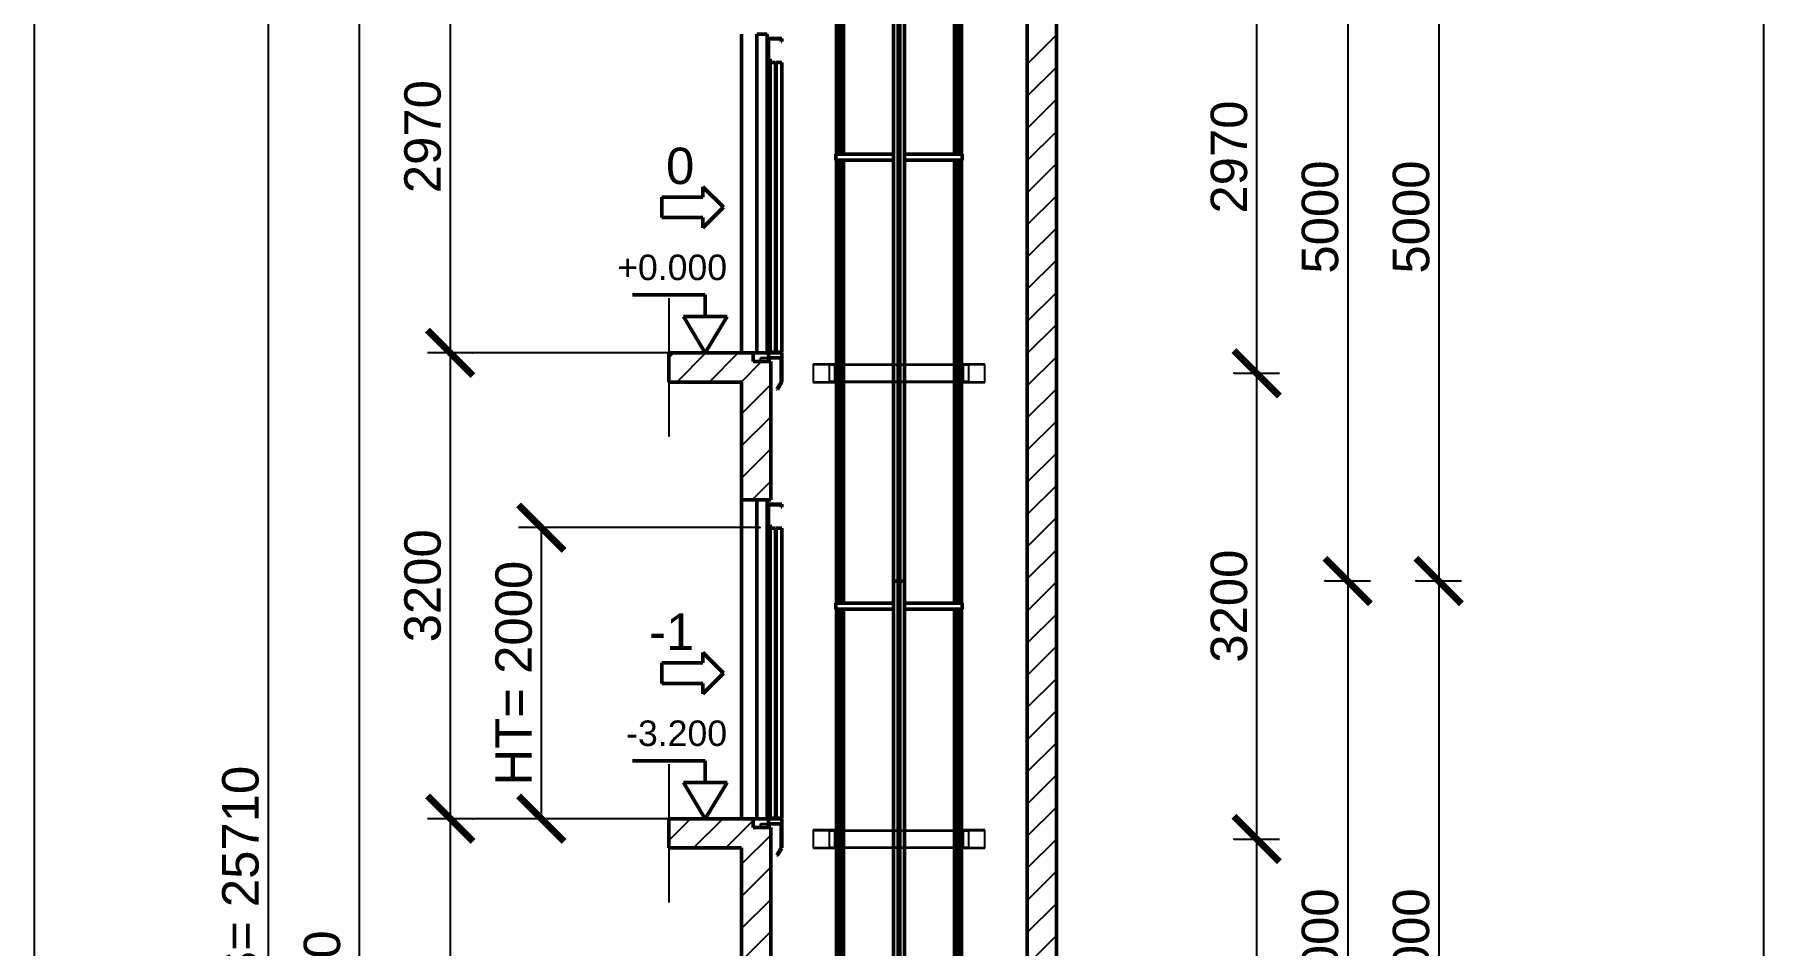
# Model space of a CAD drawing. Header units: millimetres. Extents: x -113 to 79205, y -11371 to 28902.
# Drawn here: x 45821 to 57687, y 13991 to 20249 of the extents above; entities that cross this region are included whole.
import ezdxf
from ezdxf.enums import TextEntityAlignment as Align

# ---------------------------------------------------------------- set-up
doc = ezdxf.new("R2010")
doc.units = ezdxf.units.MM
doc.linetypes.add('AM_ISO02W050', pattern=[7.5, 6, -1.5])
doc.linetypes.add('AM_ISO08W050', pattern=[18, 12, -1.5, 3, -1.5])
for name, color, linetype, lineweight in [('AM_0', 7, 'Continuous', 50), ('AM_6', 2, 'Continuous', 35), ('LDCar-AM_0', 7, 'Continuous', 50), ('LDCar-AM_3', 6, 'AM_ISO02W050', 25), ('LDCar-AM_6', 2, 'Continuous', 35), ('LDCar-AM_7', 4, 'AM_ISO08W050', 25), ('LDGuides-AM_0', 7, 'Continuous', 50), ('LDGuides-AM_6', 2, 'Continuous', 35), ('LDRailBrackets-AM_3', 6, 'AM_ISO02W050', 25), ('LDRailBrackets-AM_6', 2, 'Continuous', 35), ('LDShaft-AM_0', 7, 'Continuous', 50), ('LDShaft-AM_4', 3, 'Continuous', 25), ('LDShaft-AM_5', 3, 'Continuous', 25), ('LDShaft-AM_6', 2, 'Continuous', 35), ('LDShaft-AM_7', 4, 'AM_ISO08W050', 25), ('LDShaft-AM_8', 1, 'Continuous', 25)]:
    doc.layers.add(name, color=color, linetype=linetype, lineweight=lineweight)
doc.layers.add('AM_VIEWS', color=1, linetype='Continuous', lineweight=25, plot=False)
doc.styles.add('LD', font='ARIALUNI.TTF')
doc.dimstyles.new('LIFT', dxfattribs={"dimtxt": 2.5, "dimasz": 2.5, "dimexe": 1.25, "dimexo": 0, "dimgap": 0.5, "dimtad": 1, "dimdec": 0, "dimzin": 1, "dimdsep": 46, "dimtxsty": 'LD', "dimblk": 'ARCHTICK', "dimcen": 0, "dimdle": 1, "dimclrd": 3, "dimclre": 3, "dimclrt": 4, "dimadec": 0, "dimazin": 0, "dimtp": 0.1, "dimtm": 0.1, "dimtfac": 0.71, "dimtdec": 0, "dimtix": 1, "dimtmove": 0, "dimatfit": 3, "dimfxl": 1, "dimtolj": 1, "dimarcsym": 0})

# ---------------------------------------------------------------- blocks, each defined once
blk = doc.blocks.new('_ArchTick')
at = {"color": 0, "linetype": 'ByBlock', "const_width": 0.15}
blk.add_lwpolyline([(-0.5, -0.5), (0.5, 0.5)], dxfattribs=at)
blk = doc.blocks.new('*D360')
at = {"layer": 'LDShaft-AM_5', "color": 3, "transparency": 16777216}
for p, q in [((48830, 14862), (48518, 14862)), ((48674, 14862), (48674, 8662)), ((50374, 8662), (48518, 8662))]:
    blk.add_line(p, q, dxfattribs=at)
for p in [(48829, 14862), (50373, 8662)]:
    blk.add_point(p, dxfattribs=at)
at = {"layer": 'LDShaft-AM_5', "color": 3, "transparency": 16777216, "xscale": 312.5, "yscale": 312.5, "zscale": 312.5}
for p, rotation in [((48674, 14862), 90), ((48674, 8662), 270)]:
    blk.add_blockref('_ArchTick', p, dxfattribs=dict(at, rotation=rotation))
at = {"layer": 'LDShaft-AM_5', "color": 4, "transparency": 16777216, "insert": (48612, 11762), "char_height": 250, "attachment_point": 8, "rotation": 90, "style": 'LD'}
blk.add_mtext('6200', dxfattribs=at)
blk = doc.blocks.new('*D361')
at = {"layer": 'LDShaft-AM_5', "color": 3, "transparency": 16777216}
for p, q in [((48830, 18062), (48518, 18062)), ((48674, 18062), (48674, 14862)), ((50374, 14862), (48518, 14862))]:
    blk.add_line(p, q, dxfattribs=at)
for p in [(48829, 18062), (50373, 14862)]:
    blk.add_point(p, dxfattribs=at)
at = {"layer": 'LDShaft-AM_5', "color": 3, "transparency": 16777216, "xscale": 312.5, "yscale": 312.5, "zscale": 312.5}
for p, rotation in [((48674, 18062), 90), ((48674, 14862), 270)]:
    blk.add_blockref('_ArchTick', p, dxfattribs=dict(at, rotation=rotation))
at = {"layer": 'LDShaft-AM_5', "color": 4, "transparency": 16777216, "insert": (48612, 16462), "char_height": 250, "attachment_point": 8, "rotation": 90, "style": 'LD'}
blk.add_mtext('3200', dxfattribs=at)
blk = doc.blocks.new('*D362')
at = {"layer": 'LDShaft-AM_5', "color": 3, "transparency": 16777216}
for p, q in [((48830, 21032), (48518, 21032)), ((48674, 21032), (48674, 18062)), ((50374, 18062), (48518, 18062))]:
    blk.add_line(p, q, dxfattribs=at)
for p in [(48829, 21032), (50373, 18062)]:
    blk.add_point(p, dxfattribs=at)
at = {"layer": 'LDShaft-AM_5', "color": 3, "transparency": 16777216, "xscale": 312.5, "yscale": 312.5, "zscale": 312.5}
for p, rotation in [((48674, 21032), 90), ((48674, 18062), 270)]:
    blk.add_blockref('_ArchTick', p, dxfattribs=dict(at, rotation=rotation))
at = {"layer": 'LDShaft-AM_5', "color": 4, "transparency": 16777216, "insert": (48612, 19547), "char_height": 250, "attachment_point": 8, "rotation": 90, "style": 'LD'}
blk.add_mtext('2970', dxfattribs=at)
blk = doc.blocks.new('LD_20150423125455_000000DD')
at = {"layer": 'LDShaft-AM_8'}
for p, q in [((1760, 18554), (1960, 18754)), ((1760, 18333), (1960, 18533)), ((1760, 18112), (1960, 18312)), ((1760, 17891), (1960, 18091)), ((1760, 17670), (1960, 17870)), ((1760, 17449), (1960, 17649)), ((1760, 17228), (1960, 17428)), ((1760, 17007), (1960, 17207)), ((1760, 16786), (1960, 16986)), ((1760, 16565), (1960, 16765)), ((-700, 16536), (-666, 16570)), ((-645, 16370), (-445, 16570)), ((-424, 16370), (-224, 16570)), ((-203, 16370), (-63, 16510)), ((1760, 16344), (1960, 16544)), ((-200, 16152), (0, 16352)), ((1760, 16123), (1960, 16323)), ((-200, 15931), (0, 16131)), ((1760, 15902), (1960, 16102)), ((-200, 15710), (0, 15910)), ((1760, 15681), (1960, 15881)), ((-129, 15560), (0, 15689)), ((1760, 15460), (1960, 15660)), ((1760, 15239), (1960, 15439)), ((1760, 15018), (1960, 15218)), ((1760, 14797), (1960, 14997)), ((1760, 14576), (1960, 14776)), ((1760, 14355), (1960, 14555)), ((1760, 14134), (1960, 14334)), ((1760, 13913), (1960, 14113)), ((1760, 13692), (1960, 13892)), ((1760, 13471), (1960, 13671)), ((1760, 13250), (1960, 13450)), ((-700, 13221), (-551, 13370)), ((-530, 13170), (-330, 13370)), ((-309, 13170), (-120, 13359)), ((-200, 13058), (0, 13258)), ((1760, 13030), (1960, 13230)), ((-200, 12837), (0, 13037)), ((1760, 12809), (1960, 13009)), ((-200, 12616), (0, 12816)), ((1760, 12588), (1960, 12788)), ((-200, 12395), (0, 12595)), ((1760, 12367), (1960, 12567))]:
    blk.add_line(p, q, dxfattribs=at)
blk = doc.blocks.new('LD_20150423125455_000000DF')
at = {"layer": 'LDShaft-AM_0'}
for p, q in [((1960, 9360), (1960, 25910)), ((1760, 25710), (1760, 9360)), ((-200, 18760), (-200, 16570)), ((-700, 16569.9999), (-700, 16369.9999)), ((-200, 16569.9999), (-700, 16569.9999)), ((-120, 16569.9999), (-200, 16569.9999)), ((-120, 16510), (-120, 16569.9999)), ((-40, 16510), (-120, 16510)), ((0, 16510), (-40, 16510)), ((0, 15560), (0, 16510)), ((-700, 16369.9999), (-200, 16369.9999)), ((-200, 16369.9999), (-200, 15560)), ((-200, 15560), (-200, 13370)), ((-200, 15560), (-40, 15560)), ((-40, 15560), (0, 15560)), ((-700, 13369.9999), (-700, 13169.9999)), ((-200, 13369.9999), (-700, 13369.9999)), ((-120, 13369.9999), (-200, 13369.9999)), ((-120, 13310), (-120, 13369.9999)), ((-40, 13310), (-120, 13310)), ((0, 13310), (-40, 13310)), ((0, 0), (0, 13310)), ((-700, 13169.9999), (-200, 13169.9999)), ((-200, 13169.9999), (-200, -200))]:
    blk.add_line(p, q, dxfattribs=at)
blk = doc.blocks.new('LD_20150423125455_000000E4')
at = {"layer": 'AM_0'}
for p, q in [((-37.5, 20), (-433, 20)), ((-433, 20), (-433, -20)), ((-37.5, 20), (-433, 20)), ((-433, 20), (-433, -20)), ((433, 20), (37.5, 20)), ((433, 20), (37.5, 20)), ((433, -20), (433, 20)), ((433, -20), (433, 20)), ((-433, -20), (-37.5, -20)), ((-433, -20), (-37.5, -20)), ((37.5, -20), (433, -20)), ((37.5, -20), (433, -20))]:
    blk.add_line(p, q, dxfattribs=at)
blk = doc.blocks.new('LD_20150423125455_000000E5')
at = {"layer": 'AM_0'}
for p, q in [((-37.5, 20), (-433, 20)), ((-433, 20), (-433, -20)), ((-37.5, 20), (-433, 20)), ((-433, 20), (-433, -20)), ((433, 20), (37.5, 20)), ((433, 20), (37.5, 20)), ((433, -20), (433, 20)), ((433, -20), (433, 20)), ((-433, -20), (-37.5, -20)), ((-433, -20), (-37.5, -20)), ((37.5, -20), (433, -20)), ((37.5, -20), (433, -20))]:
    blk.add_line(p, q, dxfattribs=at)
blk = doc.blocks.new('*D375')
at = {"layer": 'LDShaft-AM_5', "color": 3, "transparency": 16777216}
for p, q in [((50874, 27202), (47268, 27202)), ((47424, 27202), (47424, 1492)), ((50874, 1492), (47268, 1492))]:
    blk.add_line(p, q, dxfattribs=at)
for p in [(50873, 27202), (50873, 1492)]:
    blk.add_point(p, dxfattribs=at)
at = {"layer": 'LDShaft-AM_5', "color": 3, "transparency": 16777216, "xscale": 312.5, "yscale": 312.5, "zscale": 312.5}
for p, rotation in [((47424, 27202), 90), ((47424, 1492), 270)]:
    blk.add_blockref('_ArchTick', p, dxfattribs=dict(at, rotation=rotation))
at = {"layer": 'LDShaft-AM_5', "color": 4, "transparency": 16777216, "insert": (47362, 14347), "char_height": 250, "attachment_point": 8, "rotation": 90, "style": 'LD'}
blk.add_mtext('HS= 25710', dxfattribs=at)
blk = doc.blocks.new('*D378')
at = {"layer": 'LDShaft-AM_5', "color": 3, "transparency": 16777216}
for p, q in [((50874, 23802), (47893, 23802)), ((48049, 23802), (48049, 2592)), ((50874, 2592), (47893, 2592))]:
    blk.add_line(p, q, dxfattribs=at)
for p in [(50873, 23802), (50873, 2592)]:
    blk.add_point(p, dxfattribs=at)
at = {"layer": 'LDShaft-AM_5', "color": 3, "transparency": 16777216, "xscale": 312.5, "yscale": 312.5, "zscale": 312.5}
for p, rotation in [((48049, 23802), 90), ((48049, 2592), 270)]:
    blk.add_blockref('_ArchTick', p, dxfattribs=dict(at, rotation=rotation))
at = {"layer": 'LDShaft-AM_5', "color": 4, "transparency": 16777216, "insert": (47987, 13197), "char_height": 250, "attachment_point": 8, "rotation": 90, "style": 'LD'}
blk.add_mtext('HQ= 21210', dxfattribs=at)
blk = doc.blocks.new('LD_20150423125456_00000006')
at = {"layer": 'LDShaft-AM_7'}
blk.add_line((0, -22885), (0, 3975), dxfattribs=at)
blk = doc.blocks.new('LD_20150423125456_00000009')
at = {"layer": 'LDGuides-AM_0'}
for p, q in [((-5, 2500), (-37.5, 2500)), ((-37.5, 2500), (-37.5, -2500)), ((5, 2500), (-5, 2500)), ((-5, 2500), (-5, -2500)), ((-5, -2500), (-5, 2500)), ((5, -2500), (5, 2500)), ((37.5, 2500), (5, 2500)), ((5, 2500), (5, -2500)), ((37.5, -2500), (37.5, 2500)), ((-37.5, -2500), (-5, -2500)), ((-5, -2500), (5, -2500)), ((5, -2500), (37.5, -2500))]:
    blk.add_line(p, q, dxfattribs=at)
blk = doc.blocks.new('*D404')
at = {"layer": 'LDShaft-AM_5', "color": 3, "transparency": 16777216}
for p, q in [((55303, 16495), (55615, 16495)), ((55459, 16495), (55459, 11495)), ((55303, 11495), (55615, 11495))]:
    blk.add_line(p, q, dxfattribs=at)
for p in [(55304, 16495), (55304, 11495)]:
    blk.add_point(p, dxfattribs=at)
at = {"layer": 'LDShaft-AM_5', "color": 3, "transparency": 16777216, "xscale": 312.5, "yscale": 312.5, "zscale": 312.5}
for p, rotation in [((55459, 16495), 90), ((55459, 11495), 270)]:
    blk.add_blockref('_ArchTick', p, dxfattribs=dict(at, rotation=rotation))
at = {"layer": 'LDShaft-AM_5', "color": 4, "transparency": 16777216, "insert": (55397, 13995), "char_height": 250, "attachment_point": 8, "rotation": 90, "style": 'LD'}
blk.add_mtext('5000', dxfattribs=at)
blk = doc.blocks.new('LD_20150423125456_0000000A')
at = {"layer": 'LDGuides-AM_0'}
for p, q in [((-5, 2500), (-37.5, 2500)), ((-37.5, 2500), (-37.5, -2500)), ((5, 2500), (-5, 2500)), ((-5, 2500), (-5, -2500)), ((-5, -2500), (-5, 2500)), ((5, -2500), (5, 2500)), ((37.5, 2500), (5, 2500)), ((5, 2500), (5, -2500)), ((37.5, -2500), (37.5, 2500)), ((-37.5, -2500), (-5, -2500)), ((-5, -2500), (5, -2500)), ((5, -2500), (37.5, -2500))]:
    blk.add_line(p, q, dxfattribs=at)
blk = doc.blocks.new('*D406')
at = {"layer": 'LDShaft-AM_5', "color": 3, "transparency": 16777216}
for p, q in [((55303, 21495), (55615, 21495)), ((55459, 21495), (55459, 16495)), ((55303, 16495), (55615, 16495))]:
    blk.add_line(p, q, dxfattribs=at)
for p in [(55304, 21495), (55304, 16495)]:
    blk.add_point(p, dxfattribs=at)
at = {"layer": 'LDShaft-AM_5', "color": 3, "transparency": 16777216, "xscale": 312.5, "yscale": 312.5, "zscale": 312.5}
for p, rotation in [((55459, 21495), 90), ((55459, 16495), 270)]:
    blk.add_blockref('_ArchTick', p, dxfattribs=dict(at, rotation=rotation))
at = {"layer": 'LDShaft-AM_5', "color": 4, "transparency": 16777216, "insert": (55397, 18995), "char_height": 250, "attachment_point": 8, "rotation": 90, "style": 'LD'}
blk.add_mtext('5000', dxfattribs=at)
blk = doc.blocks.new('LD_20150423125456_00000012')
at = {"layer": 'LDRailBrackets-AM_3'}
for p, q in [((-580, 63), (-590, 63)), ((-590, 63), (-590, 60)), ((-440, 60), (-590, 60)), ((-590, 60), (-590, -60)), ((-590, 60), (-580, 60)), ((-525, 63), (-580, 63)), ((-580, 63), (-580, 60)), ((-580, 60), (-580, 63)), ((-580, 60), (-525, 60)), ((-525, 60), (-525, 63)), ((-490, 63), (-525, 63)), ((-525, 63), (-525, 60)), ((-525, 60), (-490, 60)), ((-490, 60), (-490, 63)), ((-460, 63), (-490, 63)), ((-490, 63), (-490, 60)), ((-490, 60), (-460, 60)), ((480, 60), (-480, 60)), ((-480, 60), (-480, 57)), ((480, 57), (-480, 57)), ((-480, 57), (-480, -57)), ((-480, 57), (480, 57)), ((-440, 63), (-460, 63)), ((-460, 63), (-460, 60)), ((-460, 60), (-460, 63)), ((-460, 60), (-440, 60)), ((-440, 60), (-440, 63)), ((-440, -60), (-440, 60)), ((440, 63), (440, 60)), ((460, 63), (440, 63)), ((590, 60), (440, 60)), ((440, 60), (440, -60)), ((440, 60), (460, 60)), ((460, 60), (460, 63)), ((460, 63), (460, 60)), ((490, 63), (460, 63)), ((460, 60), (490, 60)), ((480, 57), (480, 60)), ((480, -57), (480, 57)), ((490, 63), (490, 60)), ((525, 63), (490, 63)), ((490, 60), (490, 63)), ((490, 60), (525, 60)), ((525, 63), (525, 60)), ((580, 63), (525, 63)), ((525, 60), (525, 63)), ((525, 60), (580, 60)), ((580, 60), (580, 63)), ((580, 63), (580, 60)), ((590, 63), (580, 63)), ((580, 60), (590, 60)), ((590, 60), (590, 63)), ((590, -60), (590, 60)), ((-590, -60), (-440, -60)), ((-580, -60), (-590, -60)), ((-590, -60), (-590, -63)), ((-590, -63), (-580, -63)), ((-525, -60), (-580, -60)), ((-580, -60), (-580, -63)), ((-580, -63), (-580, -60)), ((-580, -63), (-525, -63)), ((-525, -63), (-525, -60)), ((-490, -60), (-525, -60)), ((-525, -60), (-525, -63)), ((-525, -63), (-490, -63)), ((-490, -63), (-490, -60)), ((-460, -60), (-490, -60)), ((-490, -60), (-490, -63)), ((-490, -63), (-460, -63)), ((-480, -57), (480, -57)), ((480, -57), (-480, -57)), ((-480, -57), (-480, -60)), ((-480, -60), (480, -60)), ((-440, -60), (-460, -60)), ((-460, -60), (-460, -63)), ((-460, -63), (-460, -60)), ((-460, -63), (-440, -63)), ((-440, -63), (-440, -60)), ((440, -60), (590, -60)), ((440, -60), (440, -63)), ((460, -60), (440, -60)), ((440, -63), (460, -63)), ((460, -63), (460, -60)), ((460, -60), (460, -63)), ((490, -60), (460, -60)), ((460, -63), (490, -63)), ((480, -60), (480, -57)), ((490, -60), (490, -63)), ((525, -60), (490, -60)), ((490, -63), (490, -60)), ((490, -63), (525, -63)), ((525, -60), (525, -63)), ((580, -60), (525, -60)), ((525, -63), (525, -60)), ((525, -63), (580, -63)), ((580, -63), (580, -60)), ((580, -60), (580, -63)), ((590, -60), (580, -60)), ((580, -63), (590, -63)), ((590, -63), (590, -60))]:
    blk.add_line(p, q, dxfattribs=at)
blk = doc.blocks.new('*D424')
at = {"layer": 'LDShaft-AM_5', "color": 3, "transparency": 16777216}
for p, q in [((54053, 14722), (54365, 14722)), ((54209, 14722), (54209, 11622)), ((54053, 11622), (54365, 11622))]:
    blk.add_line(p, q, dxfattribs=at)
for p in [(54054, 14722), (54054, 11622)]:
    blk.add_point(p, dxfattribs=at)
at = {"layer": 'LDShaft-AM_5', "color": 3, "transparency": 16777216, "xscale": 312.5, "yscale": 312.5, "zscale": 312.5}
for p, rotation in [((54209, 14722), 90), ((54209, 11622), 270)]:
    blk.add_blockref('_ArchTick', p, dxfattribs=dict(at, rotation=rotation))
at = {"layer": 'LDShaft-AM_5', "color": 4, "transparency": 16777216, "insert": (54147, 13172), "char_height": 250, "attachment_point": 8, "rotation": 90, "style": 'LD'}
blk.add_mtext('3100', dxfattribs=at)
blk = doc.blocks.new('LD_20150423125456_00000013')
at = {"layer": 'LDRailBrackets-AM_3'}
for p, q in [((-580, 63), (-590, 63)), ((-590, 63), (-590, 60)), ((-440, 60), (-590, 60)), ((-590, 60), (-590, -60)), ((-590, 60), (-580, 60)), ((-525, 63), (-580, 63)), ((-580, 63), (-580, 60)), ((-580, 60), (-580, 63)), ((-580, 60), (-525, 60)), ((-525, 60), (-525, 63)), ((-490, 63), (-525, 63)), ((-525, 63), (-525, 60)), ((-525, 60), (-490, 60)), ((-490, 60), (-490, 63)), ((-460, 63), (-490, 63)), ((-490, 63), (-490, 60)), ((-490, 60), (-460, 60)), ((480, 60), (-480, 60)), ((-480, 60), (-480, 57)), ((480, 57), (-480, 57)), ((-480, 57), (-480, -57)), ((-480, 57), (480, 57)), ((-440, 63), (-460, 63)), ((-460, 63), (-460, 60)), ((-460, 60), (-460, 63)), ((-460, 60), (-440, 60)), ((-440, 60), (-440, 63)), ((-440, -60), (-440, 60)), ((440, 63), (440, 60)), ((460, 63), (440, 63)), ((590, 60), (440, 60)), ((440, 60), (440, -60)), ((440, 60), (460, 60)), ((460, 60), (460, 63)), ((460, 63), (460, 60)), ((490, 63), (460, 63)), ((460, 60), (490, 60)), ((480, 57), (480, 60)), ((480, -57), (480, 57)), ((490, 63), (490, 60)), ((525, 63), (490, 63)), ((490, 60), (490, 63)), ((490, 60), (525, 60)), ((525, 63), (525, 60)), ((580, 63), (525, 63)), ((525, 60), (525, 63)), ((525, 60), (580, 60)), ((580, 60), (580, 63)), ((580, 63), (580, 60)), ((590, 63), (580, 63)), ((580, 60), (590, 60)), ((590, 60), (590, 63)), ((590, -60), (590, 60)), ((-590, -60), (-440, -60)), ((-580, -60), (-590, -60)), ((-590, -60), (-590, -63)), ((-590, -63), (-580, -63)), ((-525, -60), (-580, -60)), ((-580, -60), (-580, -63)), ((-580, -63), (-580, -60)), ((-580, -63), (-525, -63)), ((-525, -63), (-525, -60)), ((-490, -60), (-525, -60)), ((-525, -60), (-525, -63)), ((-525, -63), (-490, -63)), ((-490, -63), (-490, -60)), ((-460, -60), (-490, -60)), ((-490, -60), (-490, -63)), ((-490, -63), (-460, -63)), ((-480, -57), (480, -57)), ((480, -57), (-480, -57)), ((-480, -57), (-480, -60)), ((-480, -60), (480, -60)), ((-440, -60), (-460, -60)), ((-460, -60), (-460, -63)), ((-460, -63), (-460, -60)), ((-460, -63), (-440, -63)), ((-440, -63), (-440, -60)), ((440, -60), (590, -60)), ((440, -60), (440, -63)), ((460, -60), (440, -60)), ((440, -63), (460, -63)), ((460, -63), (460, -60)), ((460, -60), (460, -63)), ((490, -60), (460, -60)), ((460, -63), (490, -63)), ((480, -60), (480, -57)), ((490, -60), (490, -63)), ((525, -60), (490, -60)), ((490, -63), (490, -60)), ((490, -63), (525, -63)), ((525, -60), (525, -63)), ((580, -60), (525, -60)), ((525, -63), (525, -60)), ((525, -63), (580, -63)), ((580, -63), (580, -60)), ((580, -60), (580, -63)), ((590, -60), (580, -60)), ((580, -63), (590, -63)), ((590, -63), (590, -60))]:
    blk.add_line(p, q, dxfattribs=at)
blk = doc.blocks.new('*D426')
at = {"layer": 'LDShaft-AM_5', "color": 3, "transparency": 16777216}
for p, q in [((54053, 17922), (54365, 17922)), ((54209, 17922), (54209, 14722)), ((54053, 14722), (54365, 14722))]:
    blk.add_line(p, q, dxfattribs=at)
for p in [(54054, 17922), (54054, 14722)]:
    blk.add_point(p, dxfattribs=at)
at = {"layer": 'LDShaft-AM_5', "color": 3, "transparency": 16777216, "xscale": 312.5, "yscale": 312.5, "zscale": 312.5}
for p, rotation in [((54209, 17922), 90), ((54209, 14722), 270)]:
    blk.add_blockref('_ArchTick', p, dxfattribs=dict(at, rotation=rotation))
at = {"layer": 'LDShaft-AM_5', "color": 4, "transparency": 16777216, "insert": (54147, 16322), "char_height": 250, "attachment_point": 8, "rotation": 90, "style": 'LD'}
blk.add_mtext('3200', dxfattribs=at)
blk = doc.blocks.new('*D428')
at = {"layer": 'LDShaft-AM_5', "color": 3, "transparency": 16777216}
for p, q in [((54053, 20892), (54365, 20892)), ((54209, 20892), (54209, 17922)), ((54053, 17922), (54365, 17922))]:
    blk.add_line(p, q, dxfattribs=at)
for p in [(54054, 20892), (54054, 17922)]:
    blk.add_point(p, dxfattribs=at)
at = {"layer": 'LDShaft-AM_5', "color": 3, "transparency": 16777216, "xscale": 312.5, "yscale": 312.5, "zscale": 312.5}
for p, rotation in [((54209, 20892), 90), ((54209, 17922), 270)]:
    blk.add_blockref('_ArchTick', p, dxfattribs=dict(at, rotation=rotation))
at = {"layer": 'LDShaft-AM_5', "color": 4, "transparency": 16777216, "insert": (54147, 19407), "char_height": 250, "attachment_point": 8, "rotation": 90, "style": 'LD'}
blk.add_mtext('2970', dxfattribs=at)
blk = doc.blocks.new('LD_20150423125456_00000018')
at = {"layer": 'LDGuides-AM_0'}
for p, q in [((0, 2500), (-25, 2500)), ((-25, 2500), (-25, 2347)), ((0, 2347), (0, 2500)), ((21.5, 2500), (0, 2500)), ((0, 2500), (0, 2347)), ((25, 2500), (21.5, 2500)), ((21.5, 2500), (21.5, 2347)), ((21.5, 2347), (21.5, 2500)), ((25, 2347), (25, 2500)), ((-25, 2307), (-25, -803)), ((0, -803), (0, 2307)), ((0, 2307), (0, -803)), ((21.5, 2307), (21.5, -803)), ((21.5, -803), (21.5, 2307)), ((25, -803), (25, 2307)), ((-25, -843), (-25, -2500)), ((0, -2500), (0, -843)), ((0, -843), (0, -2500)), ((21.5, -843), (21.5, -2500)), ((21.5, -2500), (21.5, -843)), ((25, -2500), (25, -843)), ((-25, -2500), (0, -2500)), ((0, -2500), (21.5, -2500)), ((21.5, -2500), (25, -2500))]:
    blk.add_line(p, q, dxfattribs=at)
blk = doc.blocks.new('LD_20150423125456_00000019')
at = {"layer": 'LDGuides-AM_0'}
for p, q in [((0, 2500), (-25, 2500)), ((-25, 2500), (-25, 432)), ((0, 432), (0, 2500)), ((21.5, 2500), (0, 2500)), ((0, 2500), (0, 432)), ((25, 2500), (21.5, 2500)), ((21.5, 2500), (21.5, 432)), ((21.5, 432), (21.5, 2500)), ((25, 432), (25, 2500)), ((-25, 392), (-25, -2500)), ((0, -2500), (0, 392)), ((0, 392), (0, -2500)), ((21.5, 392), (21.5, -2500)), ((21.5, -2500), (21.5, 392)), ((25, -2500), (25, 392)), ((-25, -2500), (0, -2500)), ((0, -2500), (21.5, -2500)), ((21.5, -2500), (25, -2500))]:
    blk.add_line(p, q, dxfattribs=at)
blk = doc.blocks.new('LD_20150423125456_0000001D')
at = {"layer": 'LDGuides-AM_0'}
for p, q in [((-25, 2500), (-25, 2347)), ((-21.5, 2500), (-25, 2500)), ((-21.5, 2347), (-21.5, 2500)), ((-21.5, 2500), (-21.5, 2347)), ((0, 2500), (-21.5, 2500)), ((0, 2500), (0, 2347)), ((25, 2500), (0, 2500)), ((0, 2347), (0, 2500)), ((25, 2347), (25, 2500)), ((-25, 2307), (-25, -803)), ((-21.5, -803), (-21.5, 2307)), ((-21.5, 2307), (-21.5, -803)), ((0, 2307), (0, -803)), ((0, -803), (0, 2307)), ((25, -803), (25, 2307)), ((-25, -843), (-25, -2500)), ((-21.5, -2500), (-21.5, -843)), ((-21.5, -843), (-21.5, -2500)), ((0, -843), (0, -2500)), ((0, -2500), (0, -843)), ((25, -2500), (25, -843)), ((-25, -2500), (-21.5, -2500)), ((-21.5, -2500), (0, -2500)), ((0, -2500), (25, -2500))]:
    blk.add_line(p, q, dxfattribs=at)
blk = doc.blocks.new('*D440')
at = {"layer": 'LDShaft-AM_5', "color": 3, "transparency": 16777216}
for p, q in [((54678, 16495), (54990, 16495)), ((54834, 16495), (54834, 11495)), ((54678, 11495), (54990, 11495))]:
    blk.add_line(p, q, dxfattribs=at)
for p in [(54679, 16495), (54679, 11495)]:
    blk.add_point(p, dxfattribs=at)
at = {"layer": 'LDShaft-AM_5', "color": 3, "transparency": 16777216, "xscale": 312.5, "yscale": 312.5, "zscale": 312.5}
for p, rotation in [((54834, 16495), 90), ((54834, 11495), 270)]:
    blk.add_blockref('_ArchTick', p, dxfattribs=dict(at, rotation=rotation))
at = {"layer": 'LDShaft-AM_5', "color": 4, "transparency": 16777216, "insert": (54772, 13995), "char_height": 250, "attachment_point": 8, "rotation": 90, "style": 'LD'}
blk.add_mtext('5000', dxfattribs=at)
blk = doc.blocks.new('LD_20150423125456_0000001E')
at = {"layer": 'LDGuides-AM_0'}
for p, q in [((-25, 2500), (-25, 432)), ((-21.5, 2500), (-25, 2500)), ((-21.5, 432), (-21.5, 2500)), ((-21.5, 2500), (-21.5, 432)), ((0, 2500), (-21.5, 2500)), ((0, 2500), (0, 432)), ((25, 2500), (0, 2500)), ((0, 432), (0, 2500)), ((25, 432), (25, 2500)), ((-25, 392), (-25, -2500)), ((-21.5, -2500), (-21.5, 392)), ((-21.5, 392), (-21.5, -2500)), ((0, 392), (0, -2500)), ((0, -2500), (0, 392)), ((25, -2500), (25, 392)), ((-25, -2500), (-21.5, -2500)), ((-21.5, -2500), (0, -2500)), ((0, -2500), (25, -2500))]:
    blk.add_line(p, q, dxfattribs=at)
blk = doc.blocks.new('*D442')
at = {"layer": 'LDShaft-AM_5', "color": 3, "transparency": 16777216}
for p, q in [((54678, 21495), (54990, 21495)), ((54834, 21495), (54834, 16495)), ((54678, 16495), (54990, 16495))]:
    blk.add_line(p, q, dxfattribs=at)
for p in [(54679, 21495), (54679, 16495)]:
    blk.add_point(p, dxfattribs=at)
at = {"layer": 'LDShaft-AM_5', "color": 3, "transparency": 16777216, "xscale": 312.5, "yscale": 312.5, "zscale": 312.5}
for p, rotation in [((54834, 21495), 90), ((54834, 16495), 270)]:
    blk.add_blockref('_ArchTick', p, dxfattribs=dict(at, rotation=rotation))
at = {"layer": 'LDShaft-AM_5', "color": 4, "transparency": 16777216, "insert": (54772, 18995), "char_height": 250, "attachment_point": 8, "rotation": 90, "style": 'LD'}
blk.add_mtext('5000', dxfattribs=at)
blk = doc.blocks.new('LD_20150423125456_0000002D')
at = {"layer": 'LDShaft-AM_4'}
blk.add_line((-700, 375), (-700, -575.0001), dxfattribs=at)
blk = doc.blocks.new('LD_20150423125456_0000002E')
at = {"layer": 'LDShaft-AM_0'}
for p, q in [((50, 2190), (-20.5, 2190)), ((-20.5, 2190), (-20.5, 0)), ((50, 0), (50, 2190)), ((-20.5, 0), (50, 0))]:
    blk.add_line(p, q, dxfattribs=at)
blk = doc.blocks.new('LD_ENTRY_FLOOR_L')
for p, q in [((-150, 250), (0, 0)), ((0, 0), (150, 250))]:
    blk.add_line(p, q)
at = {"layer": 'AM_0'}
for p, q in [((0, 398), (-500, 398)), ((0, 250), (0, 398)), ((150, 250), (-150, 250))]:
    blk.add_line(p, q, dxfattribs=at)
blk = doc.blocks.new('LD_20150423125456_0000002F')
at = {"layer": 'LDCar-AM_0'}
blk.add_blockref('LD_ENTRY_FLOOR_L', (0, 0), dxfattribs=at)
at = {"layer": 'LDCar-AM_0', "style": 'LD'}
blk.add_text('-3.200', height=175, dxfattribs=at).set_placement((150, 500), align=Align.RIGHT)
blk = doc.blocks.new('LD_ENTRY_L')
for p, q in [((0, 0), (-141, 141)), ((-141, 70), (-141, 141)), ((-422, -70), (-422, 70)), ((-141, 70), (-422, 70)), ((0, 0), (-141, -141)), ((-141, -70), (-422, -70)), ((-141, -141), (-141, -70))]:
    blk.add_line(p, q)
blk = doc.blocks.new('LD_20150423125456_00000030')
at = {"layer": 'LDCar-AM_0'}
blk.add_blockref('LD_ENTRY_L', (0, 0), dxfattribs=at)
at = {"layer": 'LDCar-AM_0', "style": 'LD'}
blk.add_text('-1', height=250, dxfattribs=at).set_placement((-200, 160), align=Align.RIGHT)
blk = doc.blocks.new('LD_20150423125456_00000031')
at = {"layer": 'LDCar-AM_0'}
for p, q in [((150, 2160), (50, 2160)), ((50, 2157), (147, 2157)), ((60, 2003), (60, 2157)), ((147, 2157), (147, 2140)), ((147, 2140), (150, 2140)), ((150, 2140), (150, 2160)), ((70, 2020), (67, 2020)), ((67, 2020), (67, 2003)), ((70, 2000), (70, 2020)), ((67, 2003), (50, 2003)), ((50, 2000), (70, 2000)), ((60, 0), (60, 2000)), ((70, 1995), (70, 5)), ((108, 1995), (70, 1995)), ((108, 5), (108, 1995)), ((113, 1995), (113, 5)), ((151, 1995), (113, 1995)), ((151, 5), (151, 1995)), ((50, 0), (60, 0)), ((60, 0), (60, -34)), ((150, 0), (60, 0)), ((70, 5), (108, 5)), ((113, 5), (151, 5)), ((150, -34), (150, 0)), ((60, -34), (150, -34)), ((147, -34), (147, -200)), ((150, -34), (147, -34)), ((150, -200), (150, -34)), ((147, -200), (117, -249)), ((120, -251), (150, -202)), ((147, -200), (150, -200)), ((150, -202), (147, -200)), ((117, -249), (120, -251))]:
    blk.add_line(p, q, dxfattribs=at)
at = {"layer": 'LDCar-AM_3'}
for p, q in [((71, 1995), (70, 1995)), ((70, 1995), (70, 5)), ((107, 1995), (71, 1995)), ((71, 1995), (71, 5)), ((71, 5), (71, 1995)), ((108, 1995), (107, 1995)), ((107, 1995), (107, 5)), ((107, 5), (107, 1995)), ((108, 5), (108, 1995)), ((114, 1995), (113, 1995)), ((113, 1995), (113, 5)), ((150, 1995), (114, 1995)), ((114, 1995), (114, 5)), ((114, 5), (114, 1995)), ((151, 1995), (150, 1995)), ((150, 1995), (150, 5)), ((150, 5), (150, 1995)), ((151, 5), (151, 1995)), ((70, 5), (71, 5)), ((71, 5), (107, 5)), ((107, 5), (108, 5)), ((113, 5), (114, 5)), ((114, 5), (150, 5)), ((150, 5), (151, 5))]:
    blk.add_line(p, q, dxfattribs=at)
at = {"layer": 'LDCar-AM_7'}
for p, q in [((147, -34), (1, -34)), ((1, -34), (1, -46)), ((1, -46), (4, -46)), ((4, -37), (147, -37)), ((4, -46), (4, -37)), ((147, -37), (147, -34))]:
    blk.add_line(p, q, dxfattribs=at)
blk = doc.blocks.new('*D465')
at = {"layer": 'LDShaft-AM_5', "color": 3, "transparency": 16777216}
for p, q in [((50799, 16862), (49143, 16862)), ((49299, 16862), (49299, 14862)), ((50799, 14862), (49143, 14862))]:
    blk.add_line(p, q, dxfattribs=at)
for p in [(50798, 16862), (50798, 14862)]:
    blk.add_point(p, dxfattribs=at)
at = {"layer": 'LDShaft-AM_5', "color": 3, "transparency": 16777216, "xscale": 312.5, "yscale": 312.5, "zscale": 312.5}
for p, rotation in [((49299, 16862), 90), ((49299, 14862), 270)]:
    blk.add_blockref('_ArchTick', p, dxfattribs=dict(at, rotation=rotation))
at = {"layer": 'LDShaft-AM_5', "color": 4, "transparency": 16777216, "insert": (49237, 15862), "char_height": 250, "attachment_point": 8, "rotation": 90, "style": 'LD'}
blk.add_mtext('HT= 2000', dxfattribs=at)
blk = doc.blocks.new('LD_20150423125456_00000032')
at = {"layer": 'LDShaft-AM_0'}
for p, q in [((-700, 0), (-700, -0.0001)), ((-15, 0), (-700, 0)), ((-15, -60), (-15, 0)), ((-120, -60), (-15, -60))]:
    blk.add_line(p, q, dxfattribs=at)
blk = doc.blocks.new('LD_20150423125456_00000033')
at = {"layer": 'LDShaft-AM_4'}
blk.add_line((-700, 375), (-700, -575.0001), dxfattribs=at)
blk = doc.blocks.new('LD_20150423125456_00000034')
at = {"layer": 'LDShaft-AM_0'}
for p, q in [((50, 2190), (-20.5, 2190)), ((-20.5, 2190), (-20.5, 0)), ((50, 0), (50, 2190)), ((-20.5, 0), (50, 0))]:
    blk.add_line(p, q, dxfattribs=at)
blk = doc.blocks.new('LD_20150423125456_00000035')
at = {"layer": 'LDShaft-AM_0'}
for p, q in [((-700, 0), (-700, -0.0001)), ((-15, 0), (-700, 0)), ((-15, -60), (-15, 0)), ((-120, -60), (-15, -60))]:
    blk.add_line(p, q, dxfattribs=at)
blk = doc.blocks.new('LD_20150423125456_00000036')
at = {"layer": 'LDCar-AM_0'}
blk.add_blockref('LD_ENTRY_FLOOR_L', (0, 0), dxfattribs=at)
at = {"layer": 'LDCar-AM_0', "style": 'LD'}
blk.add_text('+0.000', height=175, dxfattribs=at).set_placement((150, 500), align=Align.RIGHT)
blk = doc.blocks.new('LD_20150423125456_00000037')
at = {"layer": 'LDCar-AM_0'}
blk.add_blockref('LD_ENTRY_L', (0, 0), dxfattribs=at)
at = {"layer": 'LDCar-AM_0', "style": 'LD'}
blk.add_text('0', height=250, dxfattribs=at).set_placement((-200, 160), align=Align.RIGHT)
blk = doc.blocks.new('LD_20150423125456_00000038')
at = {"layer": 'LDCar-AM_0'}
for p, q in [((150, 2160), (50, 2160)), ((50, 2157), (147, 2157)), ((60, 2003), (60, 2157)), ((147, 2157), (147, 2140)), ((147, 2140), (150, 2140)), ((150, 2140), (150, 2160)), ((70, 2020), (67, 2020)), ((67, 2020), (67, 2003)), ((70, 2000), (70, 2020)), ((67, 2003), (50, 2003)), ((50, 2000), (70, 2000)), ((60, 0), (60, 2000)), ((70, 1995), (70, 5)), ((108, 1995), (70, 1995)), ((108, 5), (108, 1995)), ((113, 1995), (113, 5)), ((151, 1995), (113, 1995)), ((151, 5), (151, 1995)), ((50, 0), (60, 0)), ((60, 0), (60, -34)), ((150, 0), (60, 0)), ((70, 5), (108, 5)), ((113, 5), (151, 5)), ((150, -34), (150, 0)), ((60, -34), (150, -34)), ((147, -34), (147, -200)), ((150, -34), (147, -34)), ((150, -200), (150, -34)), ((147, -200), (117, -249)), ((120, -251), (150, -202)), ((147, -200), (150, -200)), ((150, -202), (147, -200)), ((117, -249), (120, -251))]:
    blk.add_line(p, q, dxfattribs=at)
at = {"layer": 'LDCar-AM_3'}
for p, q in [((71, 1995), (70, 1995)), ((70, 1995), (70, 5)), ((107, 1995), (71, 1995)), ((71, 1995), (71, 5)), ((71, 5), (71, 1995)), ((108, 1995), (107, 1995)), ((107, 1995), (107, 5)), ((107, 5), (107, 1995)), ((108, 5), (108, 1995)), ((114, 1995), (113, 1995)), ((113, 1995), (113, 5)), ((150, 1995), (114, 1995)), ((114, 1995), (114, 5)), ((114, 5), (114, 1995)), ((151, 1995), (150, 1995)), ((150, 1995), (150, 5)), ((150, 5), (150, 1995)), ((151, 5), (151, 1995)), ((70, 5), (71, 5)), ((71, 5), (107, 5)), ((107, 5), (108, 5)), ((113, 5), (114, 5)), ((114, 5), (150, 5)), ((150, 5), (151, 5))]:
    blk.add_line(p, q, dxfattribs=at)
at = {"layer": 'LDCar-AM_7'}
for p, q in [((147, -34), (1, -34)), ((1, -34), (1, -46)), ((1, -46), (4, -46)), ((4, -37), (147, -37)), ((4, -46), (4, -37)), ((147, -37), (147, -34))]:
    blk.add_line(p, q, dxfattribs=at)

msp = doc.modelspace()

# ---------------------------------------------------------------- linework, layer by layer
at = {"layer": 'AM_VIEWS'}
msp.add_lwpolyline([(45820.9, 28902.2), (57687.5, 28902.2), (57687.5, -625), (45820.9, -625)], close=True, dxfattribs=at)

# ---------------------------------------------------------------- block references
at = {"layer": 'AM_6'}
for name, p in [('LD_20150423125455_000000E5', (51754.2, 19406.7)), ('LD_20150423125455_000000E4', (51754.2, 16321.7))]:
    msp.add_blockref(name, p, dxfattribs=at)
at = {"layer": 'LDCar-AM_6'}
for name, p in [('LD_20150423125456_00000038', (50799.2, 18061.7)), ('LD_20150423125456_00000037', (50549.2, 19061.7)), ('LD_20150423125456_00000036', (50424.2, 18061.7)), ('LD_20150423125456_00000031', (50799.2, 14861.7)), ('LD_20150423125456_00000030', (50549.2, 15861.7)), ('LD_20150423125456_0000002F', (50424.2, 14861.7))]:
    msp.add_blockref(name, p, dxfattribs=at)
at = {"layer": 'LDGuides-AM_6'}
for name, p in [('LD_20150423125456_0000001E', (51349.2, 18994.7)), ('LD_20150423125456_0000000A', (51754.2, 18994.7)), ('LD_20150423125456_00000019', (52159.2, 18994.7)), ('LD_20150423125456_0000001D', (51349.2, 13994.7)), ('LD_20150423125456_00000009', (51754.2, 13994.7)), ('LD_20150423125456_00000018', (52159.2, 13994.7))]:
    msp.add_blockref(name, p, dxfattribs=at)
at = {"layer": 'LDRailBrackets-AM_6'}
for name, p in [('LD_20150423125456_00000013', (51754.2, 17921.7)), ('LD_20150423125456_00000012', (51754.2, 14721.7))]:
    msp.add_blockref(name, p, dxfattribs=at)
at = {"layer": 'LDShaft-AM_6'}
for name, p in [('LD_20150423125456_00000006', (51754.2, 23801.7)), ('LD_20150423125455_000000DD', (50874.2, 1491.7)), ('LD_20150423125455_000000DF', (50874.2, 1491.7)), ('LD_20150423125456_00000034', (50799.2, 18061.7)), ('LD_20150423125456_00000033', (50874.2, 18061.7)), ('LD_20150423125456_00000035', (50874.2, 18061.7)), ('LD_20150423125456_0000002E', (50799.2, 14861.7)), ('LD_20150423125456_0000002D', (50874.2, 14861.7)), ('LD_20150423125456_00000032', (50874.2, 14861.7))]:
    msp.add_blockref(name, p, dxfattribs=at)

# ---------------------------------------------------------------- dimensions: what is measured, and where the dimension line sits
at = {"layer": 'LDShaft-AM_5'}
for base, p1, p2, text, picture, middle in [((47424.2, 14346.7), (50874.2, 1491.7), (50874.2, 27201.7), 'HS= <>', '*D375', (47424.2, 14346.7)), ((48049.2, 13196.7), (50874.2, 2591.7), (50874.2, 23801.7), 'HQ= <>', '*D378', (48049.2, 13196.7)), ((49299.2, 15861.7), (50799.2, 14861.7), (50799.2, 16861.7), 'HT= <>', '*D465', (49299.2, 15861.7))]:
    dim = msp.add_linear_dim(base=base, p1=p1, p2=p2, angle=90, text=text, dimstyle='LIFT', override={"dimscale": 125, "dimtxt": 2, "dimtix": 1}, dxfattribs=at)
    dim.commit()
    dim.dimension.update_dxf_attribs({"geometry": picture, "text_midpoint": middle})
for base, p1, p2, picture, middle in [((54834.2, 18994.7), (54677.9, 16494.7), (54677.9, 21494.7), '*D442', (54834.2, 18994.7)), ((55459.2, 18994.7), (55302.9, 16494.7), (55302.9, 21494.7), '*D406', (55459.2, 18994.7)), ((48674.2, 19546.7), (50374.2, 18061.7), (48830.4, 21031.7), '*D362', (48674.2, 19546.7)), ((54209.2, 19406.7), (54052.9, 17921.7), (54052.9, 20891.7), '*D428', (54209.2, 19406.7)), ((48674.2, 16461.7), (50374.2, 14861.7), (48830.4, 18061.7), '*D361', (48674.2, 16461.7)), ((54209.2, 16321.7), (54052.9, 14721.7), (54052.9, 17921.7), '*D426', (54209.2, 16321.7)), ((54834.2, 13994.7), (54677.9, 11494.7), (54677.9, 16494.7), '*D440', (54834.2, 13994.7)), ((55459.2, 13994.7), (55302.9, 11494.7), (55302.9, 16494.7), '*D404', (55459.2, 13994.7)), ((48674.2, 11761.7), (50374.2, 8661.7), (48830.4, 14861.7), '*D360', (48674.2, 11761.7)), ((54209.2, 13171.7), (54052.9, 11621.7), (54052.9, 14721.7), '*D424', (54209.2, 13171.7))]:
    dim = msp.add_linear_dim(base=base, p1=p1, p2=p2, angle=90, dimstyle='LIFT', override={"dimscale": 125, "dimtxt": 2, "dimtix": 1}, dxfattribs=at)
    dim.commit()
    dim.dimension.update_dxf_attribs({"geometry": picture, "text_midpoint": middle})

doc.saveas('drawing.dxf')
